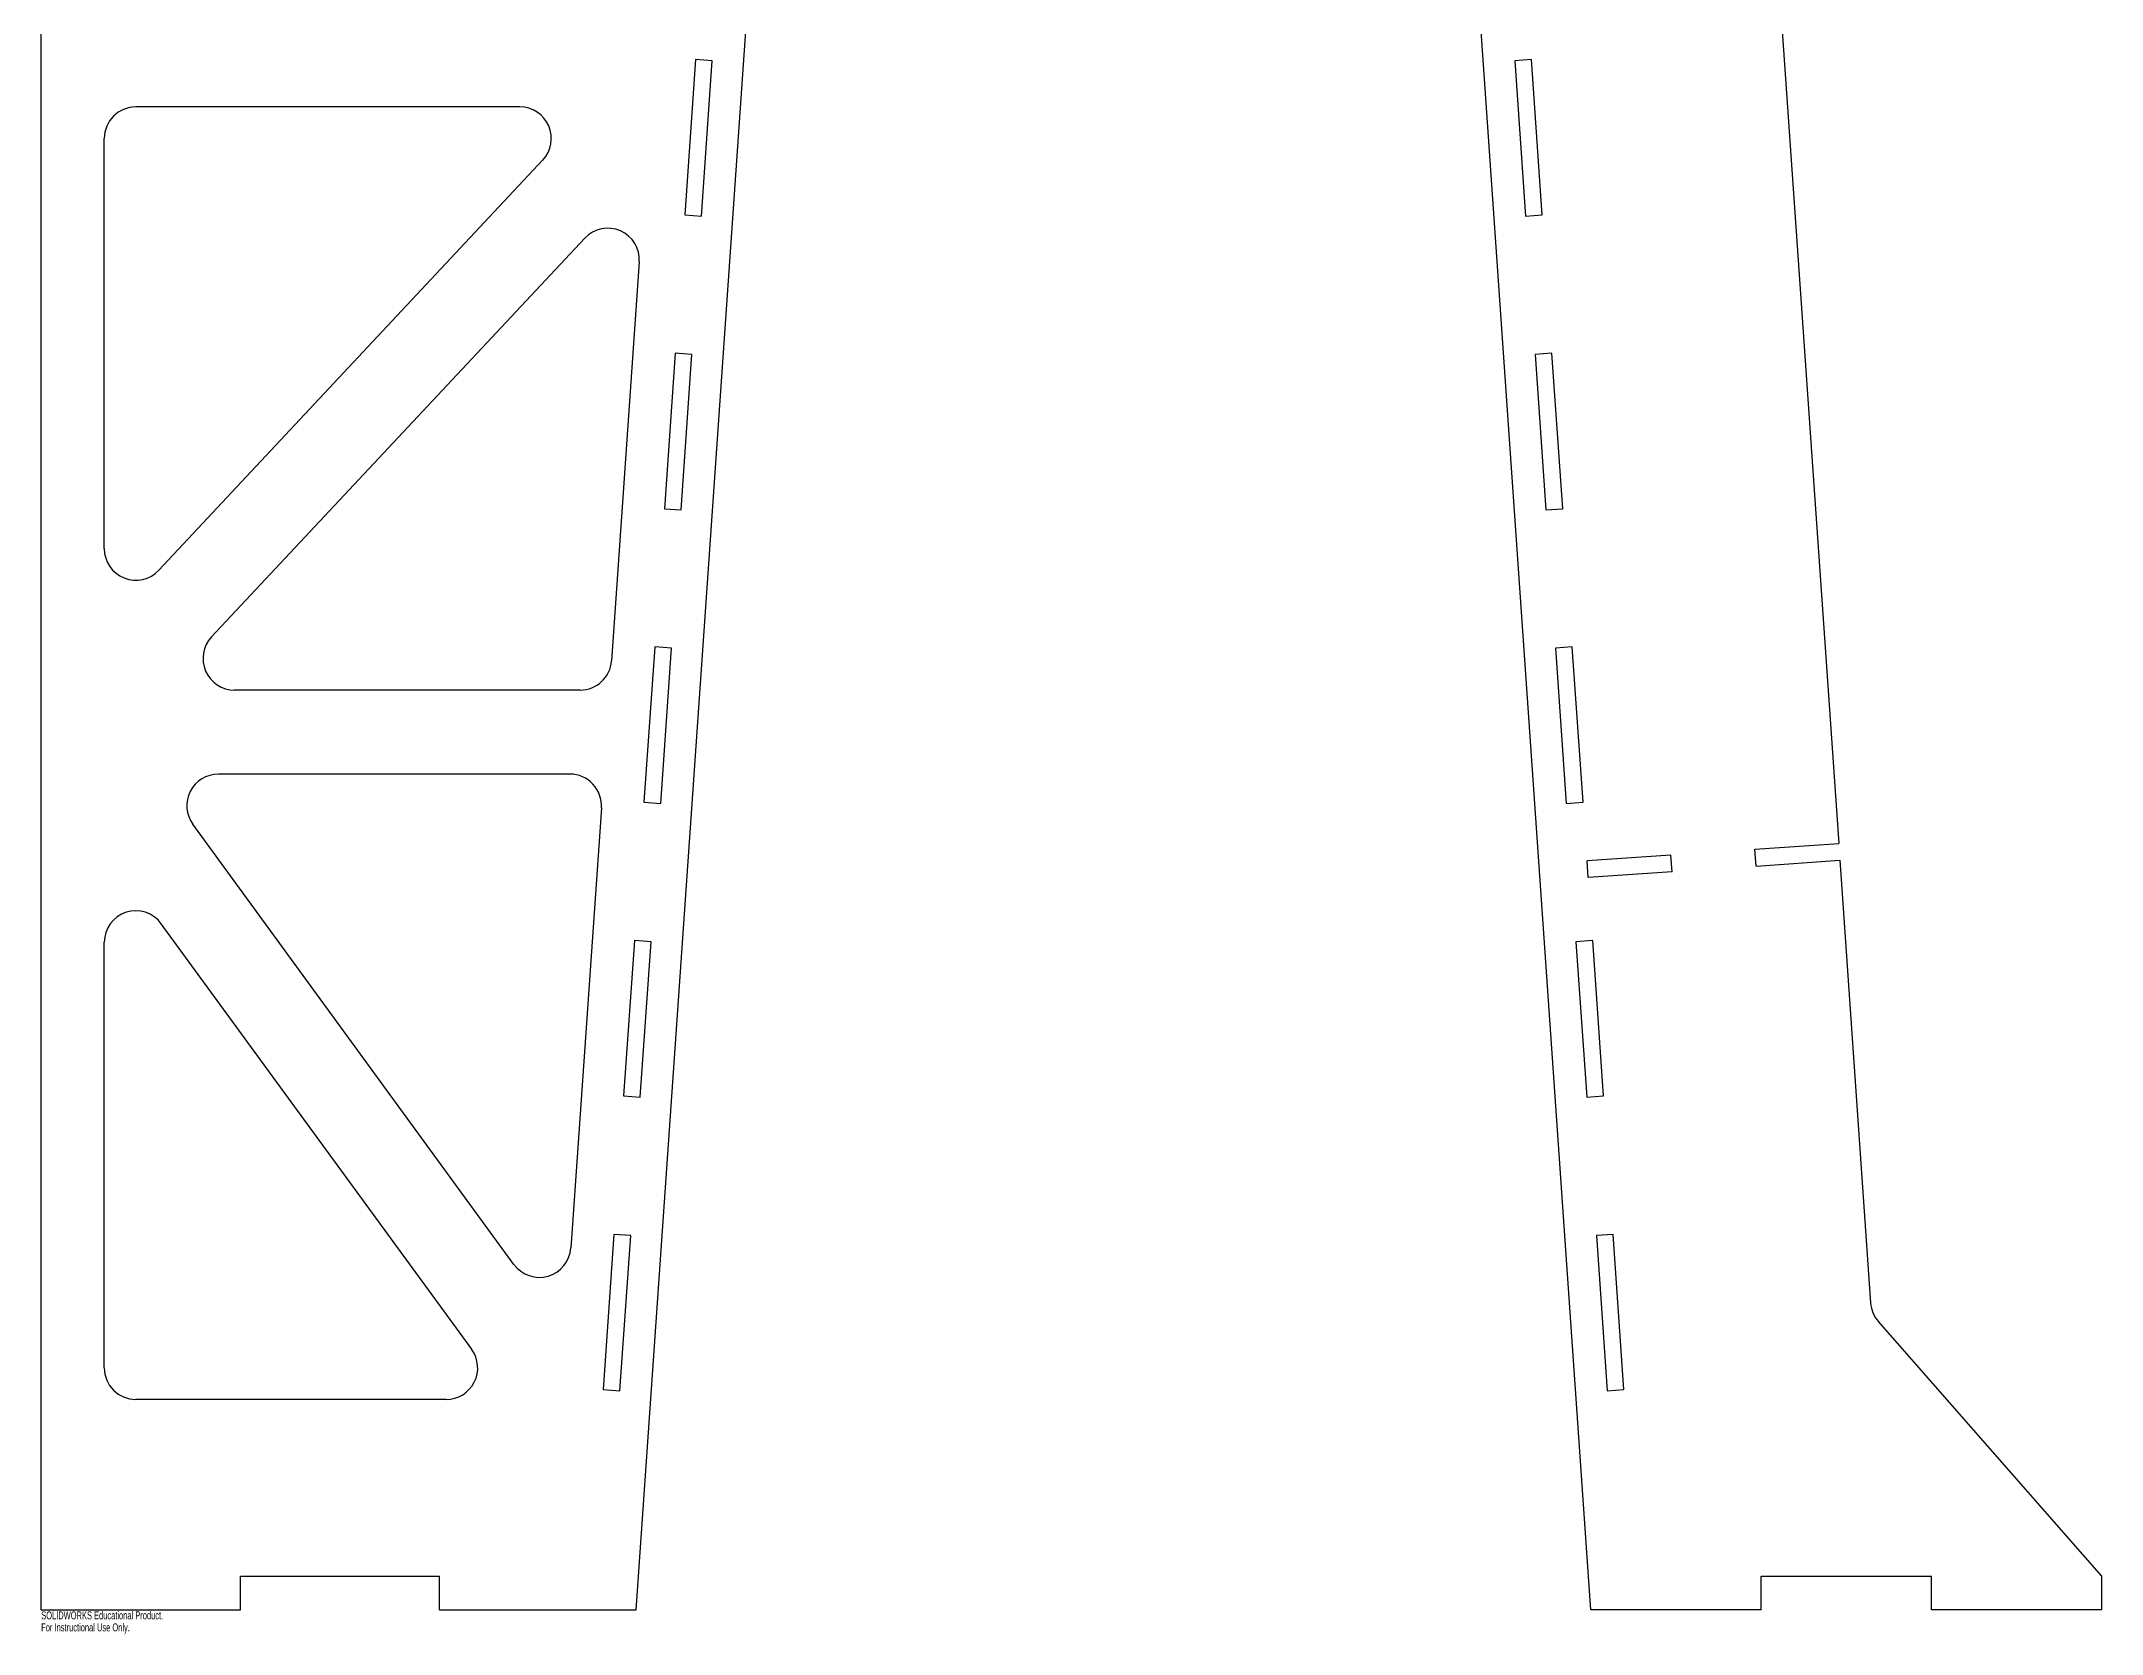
# Model space of a CAD drawing. Header units: inches. Extents: x -25.5 to 23.5, y -0.6 to 81.7.
# Drawn here: x -25.5 to 23.5, y -0.57 to 37.3 of the extents above; entities that cross this region are included whole.
import ezdxf

# ---------------------------------------------------------------- set-up
doc = ezdxf.new("R2010")
doc.units = ezdxf.units.IN
doc.header["$MEASUREMENT"] = 0
doc.styles.add('SLDTEXTSTYLE0', font='TXT', dxfattribs={"width": 0.7})

msp = doc.modelspace()

# ---------------------------------------------------------------- linework, layer by layer
at = {"color": 7, "linetype": 'Continuous', "lineweight": 25}
for p, q in [((-25.501, 0), (-25.501, 56.85)), ((14.558, 56.902), (17.246, 18.221)), ((-11.349, 0), (-8.514, 40.802)), ((11.349, 0), (8.514, 40.802)), ((-9.94, 36.857), (-10.197, 33.163)), ((-9.542, 36.829), (-9.94, 36.857)), ((-9.798, 33.135), (-9.542, 36.829)), ((9.94, 36.857), (9.542, 36.829)), ((9.542, 36.829), (9.798, 33.135)), ((10.197, 33.163), (9.94, 36.857)), ((-14.12, 35.733), (-23.251, 35.733)), ((-24.001, 25.229), (-24.001, 34.983)), ((-22.703, 24.716), (-13.573, 34.471)), ((-10.197, 33.163), (-9.798, 33.135)), ((9.798, 33.135), (10.197, 33.163)), ((-21.449, 23.129), (-12.573, 32.612)), ((-11.278, 32.047), (-11.937, 22.565)), ((-10.425, 29.874), (-10.682, 26.18)), ((-10.027, 29.846), (-10.425, 29.874)), ((-10.283, 26.153), (-10.027, 29.846)), ((10.425, 29.874), (10.027, 29.846)), ((10.027, 29.846), (10.283, 26.153)), ((10.682, 26.18), (10.425, 29.874)), ((-10.682, 26.18), (-10.283, 26.153)), ((10.283, 26.153), (10.682, 26.18)), ((-10.91, 22.891), (-11.167, 19.198)), ((-10.512, 22.863), (-10.91, 22.891)), ((-10.768, 19.171), (-10.512, 22.863)), ((10.91, 22.891), (10.512, 22.863)), ((10.512, 22.863), (10.768, 19.171)), ((11.167, 19.198), (10.91, 22.891)), ((-12.685, 21.867), (-20.902, 21.867)), ((-12.928, 19.867), (-21.288, 19.867)), ((-11.167, 19.198), (-10.768, 19.171)), ((10.768, 19.171), (11.167, 19.198)), ((-14.261, 8.21), (-21.894, 18.675)), ((-12.18, 19.065), (-12.907, 8.6)), ((15.251, 18.082), (17.246, 18.221)), ((13.257, 17.944), (11.263, 17.805)), ((11.291, 17.406), (11.263, 17.805)), ((13.285, 17.545), (13.257, 17.944)), ((15.279, 17.683), (15.251, 18.082)), ((15.279, 17.683), (17.273, 17.822)), ((17.273, 17.822), (18.005, 7.293)), ((13.285, 17.545), (11.291, 17.406)), ((-15.264, 6.192), (-22.645, 16.311)), ((-24.001, 5.75), (-24.001, 15.869)), ((-11.395, 15.908), (-11.652, 12.216)), ((-10.997, 15.88), (-11.395, 15.908)), ((-11.253, 12.188), (-10.997, 15.88)), ((11.395, 15.908), (10.997, 15.88)), ((10.997, 15.88), (11.253, 12.188)), ((11.652, 12.216), (11.395, 15.908)), ((-11.652, 12.216), (-11.253, 12.188)), ((11.253, 12.188), (11.652, 12.216)), ((-11.88, 8.924), (-12.136, 5.234)), ((-11.482, 8.897), (-11.88, 8.924)), ((-11.738, 5.206), (-11.482, 8.897)), ((11.88, 8.924), (11.482, 8.897)), ((11.482, 8.897), (11.738, 5.206)), ((12.136, 5.234), (11.88, 8.924)), ((23.502, 0.8), (18.189, 6.851)), ((-15.87, 5), (-23.251, 5)), ((-12.136, 5.234), (-11.738, 5.206)), ((11.738, 5.206), (12.136, 5.234)), ((-20.765, 0), (-20.765, 0.8)), ((-20.765, 0.8), (-16.029, 0.8)), ((-16.029, 0), (-16.029, 0.8)), ((15.4, 0), (15.4, 0.8)), ((15.4, 0.8), (19.451, 0.8)), ((19.451, 0), (19.451, 0.8)), ((23.502, 0), (23.502, 0.8)), ((-25.501, 0), (-20.765, 0)), ((-16.029, 0), (-11.349, 0)), ((15.4, 0), (11.349, 0)), ((23.502, 0), (19.451, 0))]:
    msp.add_line(p, q, dxfattribs=at)
for centre, start, end in [((-23.251, 34.983), 90, 180), ((-14.12, 34.983), 316.8934, 90), ((-12.026, 32.099), 356.0252, 136.8934), ((-23.251, 25.229), 180, 316.8934), ((-20.902, 22.617), 136.8934, 270), ((-12.685, 22.617), 270, 356.0252), ((-21.288, 19.117), 90, 216.107), ((-12.928, 19.117), 356.0252, 90), ((-23.251, 15.869), 36.107, 180), ((-13.655, 8.652), 216.107, 356.0252), ((18.753, 7.345), 183.9748, 221.2837), ((-15.87, 5.75), 270, 36.107), ((-23.251, 5.75), 180, 270)]:
    msp.add_arc(centre, 0.75, start, end, dxfattribs=at)

# ---------------------------------------------------------------- texts
at = {"color": 7, "linetype": 'Continuous', "char_height": 0.1903, "attachment_point": 1, "style": 'SLDTEXTSTYLE0'}
for s, insert in [('SOLIDWORKS Educational Product.', (-25.501, -0.04)), ('For Instructional Use Only.', (-25.501, -0.326))]:
    msp.add_mtext(s, dxfattribs=dict(at, insert=insert))

doc.saveas('drawing.dxf')
